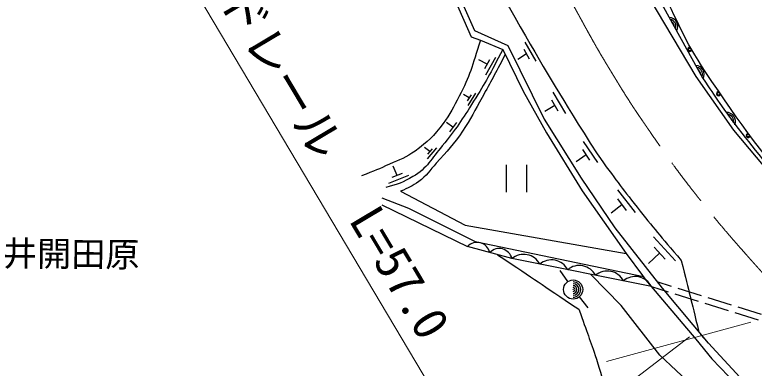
# Model space of a CAD drawing. Units: millimetres, scale not verified. Extents: x 40000 to 680000, y 20000 to 380000.
# Drawn here: x 482826 to 536899, y 241938 to 267775 of the extents above; entities that cross this region are included whole.
import ezdxf
from ezdxf.enums import TextEntityAlignment as Align

# ---------------------------------------------------------------- set-up
doc = ezdxf.new("R2010")
doc.units = ezdxf.units.MM
doc.header["$LTSCALE"] = 1000
doc.linetypes.add('CHAIN', pattern=[18.5, 12, -1.5, 3.5, -1.5])
for name, color, linetype, lineweight in [('M-BGD', 7, 'Continuous', 25), ('M-BMK', 2, 'CHAIN', 13), ('M-STR-HTXT', 7, 'Continuous', 13)]:
    doc.layers.add(name, color=color, linetype=linetype, lineweight=lineweight)
doc.styles.add('ＭＳ ゴシック', font='')
doc.styles.get('ＭＳ ゴシック').set_extended_font_data('MS Gothic')

msp = doc.modelspace()

# ---------------------------------------------------------------- linework, layer by layer
at = {"layer": 'M-BGD'}
for p, q in [((506871, 288139), (516448, 266637)), ((528794, 271016), (533127, 263159)), ((528205, 270702), (532635, 263262)), ((516448, 266637), (518880, 265536)), ((516197, 266164), (516874, 265910)), ((516874, 265910), (518506, 265236)), ((518880, 265536), (521531, 260153)), ((520119, 265768), (520933, 264384)), ((520046, 265259), (520452, 264567)), ((517362, 264155), (516756, 264479)), ((517543, 264476), (517182, 263835)), ((517981, 264652), (517257, 263370)), ((520249, 264913), (519612, 264518)), ((532635, 263262), (535386, 259346)), ((516054, 261697), (515630, 261944)), ((516192, 261921), (515916, 261473)), ((516510, 262035), (515958, 261138)), ((522171, 262127), (523095, 260548)), ((522086, 261547), (522548, 260757)), ((522317, 261152), (521591, 260703)), ((521531, 260153), (524240, 255835)), ((514870, 259571), (514408, 259891)), ((515118, 259912), (514622, 259230)), ((535386, 259346), (540473, 253245)), ((524392, 258521), (525430, 256968)), ((513169, 257778), (512786, 258083)), ((513668, 258046), (512993, 257240)), ((513338, 257979), (513001, 257576)), ((524600, 257537), (523887, 257036)), ((524341, 257926), (524860, 257149)), ((510777, 256031), (510491, 256709)), ((518761, 256800), (518761, 254800)), ((520261, 254800), (520261, 256800)), ((511625, 256027), (510159, 255450)), ((511143, 256176), (510410, 255887)), ((511030, 254878), (515770, 252385)), ((526903, 254984), (528189, 253311)), ((526890, 254309), (527533, 253472)), ((509677, 253887), (515943, 250839)), ((527212, 253891), (526446, 253272)), ((515770, 252385), (527542, 250331)), ((529535, 251553), (531132, 249781)), ((516489, 251201), (528793, 248635)), ((529580, 250791), (530379, 249905)), ((527542, 250331), (528727, 248723)), ((529979, 250348), (529171, 249583)), ((523275, 248279), (522711, 249077)), ((527160, 246525), (524946, 248800)), ((528727, 248723), (528981, 248384)), ((528981, 248384), (532622, 244066)), ((529787, 248273), (530832, 247945)), ((529376, 247916), (530607, 247530)), ((530167, 247791), (533533, 243773)), ((531309, 247795), (533027, 247256)), ((524104, 247153), (524736, 246347)), ((531084, 247381), (532801, 246842)), ((533278, 246692), (534996, 246154)), ((533504, 247106), (535221, 246567)), ((530009, 242895), (527160, 246525)), ((535698, 246417), (537416, 245878)), ((535473, 246004), (537190, 245465)), ((532961, 244405), (536650, 240423)), ((533227, 239875), (530009, 242895))]:
    msp.add_line(p, q, dxfattribs=at)
for points in [[(505867, 287331), (506545, 287669), (513233, 272937), (516197, 266164)], [(518506, 265236), (520007, 262185), (521700, 259137), (524325, 254903), (527542, 250331)], [(524240, 255835), (526695, 252194), (530167, 247791)], [(509677, 254395), (511625, 253633), (516489, 251201)], [(529376, 247916), (519180, 249950), (515943, 250839)], [(532622, 244066), (533807, 242627), (536232, 240094)]]:
    msp.add_lwpolyline(points, dxfattribs=at)
for centre, radius in [((532182, 265243), 100), ((532182, 265243), 100), ((532182, 265243), 100), ((532182, 265243), 100), ((534291, 262001), 100), ((534291, 262001), 100), ((534291, 262001), 100), ((534291, 262001), 100), ((536454, 258952), 100), ((536454, 258952), 100), ((536454, 258952), 100), ((536454, 258952), 100), ((523655, 247690), 700)]:
    msp.add_circle(centre, radius, dxfattribs=at)
for centre, radius, start, end in [((530657, 266927), 654, 331.6574, 86.0992), ((530657, 266927), 523, 341.4687, 76.288), ((530657, 266927), 392, 3.3451, 54.4116), ((532182, 265243), 145, 73.3849, 346.1792), ((532182, 265243), 116, 54.9355, 4.6285), ((532589, 263424), 654, 331.6574, 86.0992), ((532589, 263424), 523, 341.4687, 76.288), ((532589, 263424), 392, 3.3451, 54.4116), ((534291, 262001), 145, 77.7625, 350.5569), ((534291, 262001), 116, 59.3132, 9.0062), ((534873, 259987), 654, 337.2137, 91.6556), ((534873, 259987), 523, 347.0249, 81.8443), ((534873, 259987), 392, 8.9014, 59.9679), ((536454, 258952), 145, 79.2733, 352.0676), ((536454, 258952), 116, 60.824, 10.517), ((516632, 250179), 954, 13.0685, 136.2149), ((518250, 249734), 954, 13.0685, 136.2149), ((520037, 248932), 1331, 27.3517, 130.0842), ((522076, 248525), 1331, 27.3517, 130.0842), ((524115, 248118), 1331, 27.3517, 130.0842), ((526154, 247711), 1331, 27.3517, 130.0842), ((523655, 247690), 560, 270, 90), ((528194, 247305), 1331, 27.3517, 130.0842), ((523655, 247690), 420, 270, 90), ((523655, 247690), 280, 270, 90), ((523655, 247690), 140, 270, 90), ((523655, 247690), 20, 270, 90)]:
    msp.add_arc(centre, radius, start, end, dxfattribs=at)
for points, knots in [([(485801, 316795), (486526, 316564), (486757, 316463), (487346, 316193), (488422, 315700), (488978, 315303), (489901, 314560), (491100, 313594), (491791, 313051), (492797, 311886), (494097, 310380), (494713, 309439), (495830, 307793), (497575, 305223), (498452, 303717), (500138, 301109), (503758, 295509), (506079, 292553), (509436, 286791), (513845, 279223), (515384, 274471), (519786, 266899), (521917, 263232), (522628, 261990), (525403, 257606)], [0, 0, 0, 0, 1, 1, 1, 2, 2, 2, 3, 3, 3, 4, 4, 4, 5, 5, 5, 6, 6, 6, 7, 7, 7, 8, 8, 8, 8]), ([(526110, 292047), (527986, 287884), (528473, 286727), (530199, 283422), (531390, 281141), (532111, 279892), (533375, 277651), (535619, 273673), (536843, 271425), (539188, 267506), (540716, 264951), (541559, 263510), (543203, 261027), (544553, 258988), (545302, 257821), (546933, 255999), (547829, 254998), (548484, 254587), (549530, 253744), (550300, 253123), (550563, 252920), (551537, 252199)], [0, 0, 0, 0, 1, 1, 1, 2, 2, 2, 3, 3, 3, 4, 4, 4, 5, 5, 5, 6, 6, 6, 7, 7, 7, 7]), ([(546642, 248327), (545050, 249562), (544570, 249922), (543357, 251072), (542282, 252090), (541713, 252697), (540742, 253815), (537590, 257444), (535993, 259637), (533319, 263633), (531792, 265913), (531272, 267395), (530008, 269831), (528649, 272449), (527923, 273934), (526605, 276574), (524136, 281524), (523391, 283119), (520423, 289316)], [0, 0, 0, 0, 1, 1, 1, 2, 2, 2, 3, 3, 3, 4, 4, 4, 5, 5, 5, 6, 6, 6, 6]), ([(516874, 265910), (516264, 263981), (516123, 263331), (515328, 261818), (514905, 261014), (514681, 260550), (514145, 259817), (513487, 258916), (513005, 258478), (512108, 257816), (511440, 257323), (510968, 257202), (510216, 256852), (509433, 256487), (509158, 256381), (508178, 255997)], [0, 0, 0, 0, 1, 1, 1, 2, 2, 2, 3, 3, 3, 4, 4, 4, 5, 5, 5, 5]), ([(518506, 265236), (517562, 263416), (517292, 262880), (516381, 261449), (515546, 260139), (515085, 259390), (514087, 258200), (513305, 257268), (512989, 256559), (511940, 255943), (511222, 255521), (510848, 255379), (509957, 255160)], [0, 0, 0, 0, 1, 1, 1, 2, 2, 2, 3, 3, 3, 4, 4, 4, 4]), ([(518688, 264866), (517885, 263348), (517678, 262951), (517000, 261740), (516454, 260768), (516196, 260193), (515577, 259266), (514921, 258285), (514437, 257818), (513653, 256935), (513168, 256389), (512960, 256002), (512365, 255578), (511885, 255236), (511650, 255125), (511030, 254878)], [0, 0, 0, 0, 1, 1, 1, 2, 2, 2, 3, 3, 3, 4, 4, 4, 5, 5, 5, 5]), ([(533127, 263159), (533717, 262254), (533891, 262016), (534393, 261292), (535946, 259056), (536996, 257936), (538622, 255752), (539349, 254776), (539581, 254466), (540473, 253245)], [0, 0, 0, 0, 1, 1, 1, 2, 2, 2, 3, 3, 3, 3]), ([(525403, 257606), (526778, 255710), (527152, 255197), (528334, 253701), (529555, 252154), (529984, 251659), (531564, 249824)], [0, 0, 0, 0, 1, 1, 1, 2, 2, 2, 2]), ([(524072, 246247), (524707, 244487), (524876, 244033), (525360, 242604), (525681, 241655), (525754, 241082), (526164, 240169), (526520, 239378), (526855, 239005), (527286, 238253), (527884, 237207), (528176, 236596), (528771, 235549), (528973, 235194), (529037, 235081), (529291, 234643)], [0, 0, 0, 0, 1, 1, 1, 2, 2, 2, 3, 3, 3, 4, 4, 4, 5, 5, 5, 5])]:
    msp.add_open_spline(points, degree=3, knots=knots, dxfattribs=at)
for points in [[(518135, 250237), (521104, 248242), (521104, 248242), (524072, 246247)], [(531564, 249824), (532210, 247203), (532210, 247203), (532855, 244582)]]:
    msp.add_open_spline(points, degree=3, dxfattribs=at)
at = {"layer": 'M-BMK'}
msp.add_open_spline([(523720, 268388), (524977, 266094), (525307, 265468), (526415, 263650), (527271, 262246), (527744, 261453), (528677, 260099), (530277, 257775), (531170, 256466), (532928, 254260), (534314, 252523), (535126, 251578), (536603, 249918), (538348, 247958), (538974, 247339), (541234, 245050)], degree=3, knots=[0, 0, 0, 0, 1, 1, 1, 2, 2, 2, 3, 3, 3, 4, 4, 4, 5, 5, 5, 5], dxfattribs=at)
at = {"layer": 'M-STR-HTXT'}
for p, q in [((487196, 284336), (516623, 234892)), ((536648, 245305), (526108, 242420)), ((513693, 230165), (532162, 244222))]:
    msp.add_line(p, q, dxfattribs=at)
msp.add_open_spline([(409886, 254773), (410443, 258132), (410573, 259030), (411133, 261736), (411486, 263443), (411693, 264398), (412095, 266094), (412494, 267779), (412726, 268722), (413176, 270394), (413752, 272528), (414091, 273719), (414741, 275832), (415389, 277936), (415786, 279105), (416514, 281183), (417238, 283249), (417648, 284405), (418439, 286446), (418986, 287859), (419312, 288644), (419905, 290039), (420438, 291294), (420736, 291998), (421312, 293235), (421970, 294650), (422338, 295443), (423048, 296832), (424836, 300331), (425871, 302277), (427834, 305681), (429461, 308506), (430472, 310032), (432299, 312731), (434141, 315453), (435231, 316940), (437236, 319543), (439451, 322418), (440773, 323967), (443172, 326690), (444788, 328523), (445658, 329594), (447452, 331254), (449222, 332892), (450246, 333784), (452179, 335225), (453691, 336352), (454587, 336928), (456237, 337843), (458373, 339029), (459647, 339565), (461935, 340423), (464047, 341215), (465290, 341509), (467495, 341987), (469995, 342528), (471442, 342610), (473993, 342792), (475324, 342886), (476076, 342855), (477410, 342804), (479172, 342736), (480162, 342660), (481905, 342398), (484086, 342070), (485310, 341846), (487435, 341254), (489285, 340739), (490280, 340305), (492048, 339555), (493928, 338757), (494951, 338228), (496730, 337224), (498172, 336411), (498949, 335895), (500282, 334914), (501966, 333675), (502799, 332839), (504355, 331443), (505737, 330204), (506452, 329446), (507750, 328122), (510632, 325183), (512253, 323534), (514918, 320397), (516823, 318154), (517453, 317378), (519645, 314529)], degree=3, knots=[0, 0, 0, 0, 1, 1, 1, 2, 2, 2, 3, 3, 3, 4, 4, 4, 5, 5, 5, 6, 6, 6, 7, 7, 7, 8, 8, 8, 9, 9, 9, 10, 10, 10, 11, 11, 11, 12, 12, 12, 13, 13, 13, 14, 14, 14, 15, 15, 15, 16, 16, 16, 17, 17, 17, 18, 18, 18, 19, 19, 19, 20, 20, 20, 21, 21, 21, 22, 22, 22, 23, 23, 23, 24, 24, 24, 25, 25, 25, 26, 26, 26, 27, 27, 27, 28, 28, 28, 29, 29, 29, 29], dxfattribs=at)

# ---------------------------------------------------------------- texts
at = {"layer": 'M-BGD', "style": 'ＭＳ ゴシック'}
msp.add_text('井開田原', height=1833, rotation=359.482, dxfattribs=at).set_placement((486952, 250295), align=Align.MIDDLE_CENTER)
at = {"layer": 'M-STR-HTXT', "style": 'ＭＳ ゴシック'}
for s, p in [('ガードレール', (493429, 274580)), ('L=57.0', (506535, 252394))]:
    msp.add_text(s, height=2566, rotation=300.791, dxfattribs=at).set_placement(p, align=Align.BOTTOM_LEFT)

doc.saveas('drawing.dxf')
